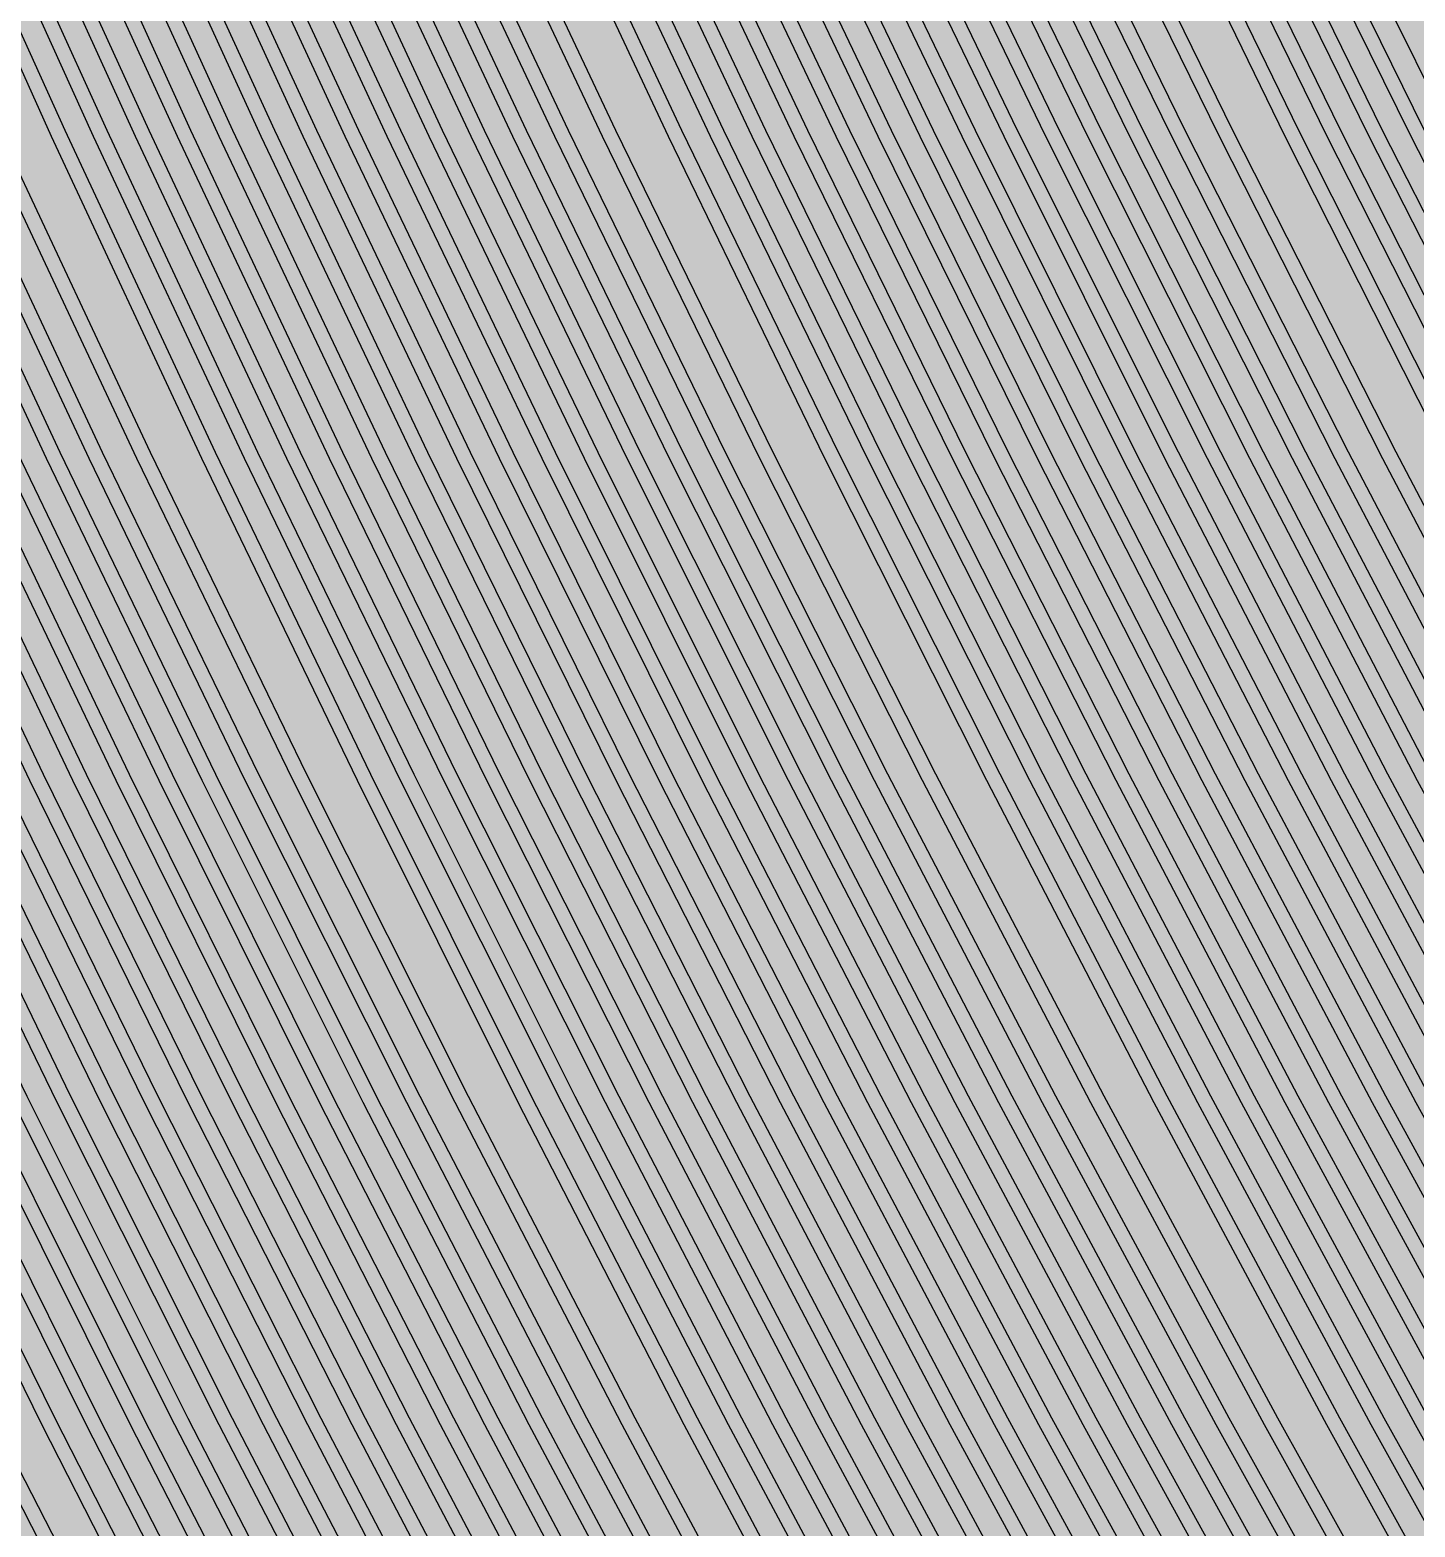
# Model space of a CAD drawing. Header units: metres. Extents: x -7231 to 10969, y -37556 to 1873.
# Drawn here: x 3728.6 to 3917.9, y -1606.2 to -1401.5 of the extents above; entities that cross this region are included whole.
import ezdxf

# ---------------------------------------------------------------- set-up
doc = ezdxf.new("R2010")
doc.units = ezdxf.units.M
doc.layers.add('Metal1', color=4, linetype='CONTINUOUS')
doc.layers.add('Polyimide', color=7, linetype='CONTINUOUS')

msp = doc.modelspace()

# ---------------------------------------------------------------- hatches: boundary and pattern name
at = {"layer": 'Polyimide'}
msp.add_hatch(color=7, dxfattribs=at).paths.add_polyline_path([(4065.69, -468), (4066.67, -501.99), (4068.51, -535.99), (4071.41, -569.99), (4075.54, -603.99), (4081.04, -637.99), (4088.01, -671.99), (4096.52, -705.98), (4106.62, -739.98), (4118.33, -773.98), (4131.63, -807.98), (4146.49, -841.98), (4162.87, -875.98), (4180.68, -909.97), (4199.83, -943.97), (4220.22, -977.97), (4241.73, -1011.97), (4264.21, -1045.97), (4287.52, -1079.96), (4311.51, -1113.96), (4336.01, -1147.96), (4360.86, -1181.96), (4385.88, -1215.96), (4410.89, -1249.96), (4435.74, -1283.95), (4460.24, -1317.95), (4484.23, -1351.95), (4507.54, -1385.95), (4530.02, -1419.95), (4551.53, -1453.94), (4571.92, -1487.94), (4591.07, -1521.94), (4608.88, -1555.94), (4625.26, -1589.94), (4640.12, -1623.94), (4653.42, -1657.93), (4665.13, -1691.93), (4675.23, -1725.93), (4683.74, -1759.93), (4690.71, -1793.93), (4696.21, -1827.93), (4700.34, -1861.92), (4703.24, -1895.92), (4705.08, -1929.92), (4706.06, -1963.92), (4706.44, -1997.92), (4706.5, -2031.91), (4706.5, -4793.02), (4709.95, -4838.39), (4720.22, -4882.71), (4737.08, -4924.98), (4760.13, -4964.2), (4788.85, -4999.49), (4822.58, -5030.03), (4860.53, -5055.12), (4901.85, -5074.18), (4901.85, -5074.18), (4970.68, -5105.23), (5034.7, -5145.26), (5092.76, -5193.54), (5143.8, -5249.19), (5186.89, -5311.2), (5221.24, -5378.44), (5246.23, -5449.69), (5261.41, -5523.66), (5266.5, -5599), (5261.41, -5674.34), (5246.23, -5748.31), (5221.24, -5819.56), (5186.89, -5886.8), (5143.8, -5948.81), (5092.76, -6004.46), (5034.7, -6052.74), (4970.68, -6092.77), (4901.85, -6123.82), (4860.53, -6142.88), (4822.58, -6167.97), (4788.85, -6198.51), (4760.13, -6233.8), (4737.08, -6273.02), (4720.22, -6315.29), (4709.95, -6359.61), (4706.5, -6404.98), (4706.5, -9221.52), (4709.95, -9266.88), (4720.22, -9311.21), (4737.08, -9353.47), (4760.13, -9392.7), (4788.85, -9427.98), (4822.58, -9458.52), (4860.53, -9483.61), (4901.85, -9502.67), (4970.68, -9533.72), (5034.7, -9573.75), (5092.76, -9622.03), (5143.8, -9677.68), (5186.89, -9739.69), (5221.24, -9806.94), (5246.23, -9878.19), (5261.41, -9952.16), (5266.5, -10027.49), (5261.41, -10102.83), (5246.23, -10176.8), (5221.24, -10248.05), (5186.89, -10315.3), (5143.8, -10377.31), (5092.76, -10432.96), (5034.7, -10481.24), (4970.68, -10521.27), (4901.85, -10552.32), (4860.53, -10571.38), (4822.58, -10596.46), (4788.85, -10627), (4760.13, -10662.29), (4737.08, -10701.52), (4720.22, -10743.78), (4709.95, -10788.1), (4706.5, -10833.47), (4706.5, -13650.01), (4709.95, -13695.38), (4720.22, -13739.7), (4737.08, -13781.96), (4760.13, -13821.19), (4788.85, -13856.48), (4822.58, -13887.02), (4860.53, -13912.11), (4901.85, -13931.17), (4970.68, -13962.22), (5034.7, -14002.25), (5092.76, -14050.53), (5143.8, -14106.18), (5186.89, -14168.19), (5221.24, -14235.43), (5246.23, -14306.68), (5261.41, -14380.65), (5266.5, -14455.99), (5261.41, -14531.33), (5246.23, -14605.29), (5221.24, -14676.55), (5186.89, -14743.79), (5143.8, -14805.8), (5092.76, -14861.45), (5034.7, -14909.73), (4970.68, -14949.76), (4901.85, -14980.81), (4860.53, -14999.87), (4822.58, -15024.96), (4788.85, -15055.5), (4760.13, -15090.79), (4737.08, -15130.01), (4720.22, -15172.27), (4709.95, -15216.6), (4706.5, -15261.97), (4706.5, -15455.99), (4720.95, -15750.04), (4764.14, -16041.26), (4835.68, -16326.84), (4934.86, -16604.04), (5060.74, -16870.18), (5212.09, -17122.7), (5387.47, -17359.17), (5585.18, -17577.31), (5803.32, -17775.02), (6039.79, -17950.4), (6292.31, -18101.75), (6558.45, -18227.63), (6835.65, -18326.81), (7121.23, -18398.34), (7412.45, -18441.54), (7706.5, -18455.99), (9969.01, -18455.99), (10047.42, -18459.84), (10125.08, -18471.36), (10201.23, -18490.44), (10275.15, -18516.89), (10346.12, -18550.45), (10413.46, -18590.81), (10476.52, -18637.58), (10534.69, -18690.3), (10587.41, -18748.47), (10634.18, -18811.53), (10674.54, -18878.87), (10708.11, -18949.84), (10734.56, -19023.76), (10753.63, -19099.92), (10765.15, -19177.58), (10769.01, -19255.99), (10769.01, -20895.8), (10730.24, -20951.41), (10694.6, -21009.08), (10662.21, -21068.63), (10633.17, -21129.89), (10607.55, -21192.66), (10585.45, -21256.74), (10566.93, -21321.96), (10552.05, -21388.09), (10540.84, -21454.95), (10533.35, -21522.33), (10529.6, -21590.02), (10529.6, -21657.81), (10533.35, -21725.5), (10540.84, -21792.87), (10552.05, -21859.73), (10566.93, -21925.87), (10585.45, -21991.08), (10607.55, -22055.17), (10633.17, -22117.94), (10662.21, -22179.19), (10694.6, -22238.74), (10730.24, -22296.41), (10769.01, -22352.03), (10769.01, -32454.24), (10728.74, -32510.49), (10691.72, -32568.92), (10658.05, -32629.35), (10627.85, -32691.58), (10601.2, -32755.42), (10578.21, -32820.67), (10558.93, -32887.1), (10543.44, -32954.52), (10531.77, -33022.71), (10523.97, -33091.44), (10520.07, -33160.51), (10520.07, -33229.69), (10523.97, -33298.75), (10531.77, -33367.49), (10543.44, -33435.67), (10558.93, -33503.09), (10578.21, -33569.53), (10601.2, -33634.77), (10627.85, -33698.61), (10658.05, -33760.85), (10691.72, -33821.28), (10728.74, -33879.71), (10769.01, -33935.96), (10769.01, -36556), (10765.15, -36634.41), (10753.63, -36712.07), (10734.56, -36788.23), (10708.11, -36862.15), (10674.54, -36933.12), (10634.18, -37000.46), (10587.41, -37063.51), (10534.69, -37121.69), (10476.52, -37174.41), (10413.46, -37221.18), (10346.12, -37261.54), (10275.15, -37295.1), (10201.23, -37321.55), (10125.08, -37340.63), (10047.42, -37352.15), (9969.01, -37356), (-6231.01, -37356), (-6309.42, -37352.15), (-6387.08, -37340.63), (-6463.23, -37321.55), (-6537.15, -37295.1), (-6608.12, -37261.54), (-6675.46, -37221.18), (-6738.52, -37174.41), (-6796.69, -37121.69), (-6849.41, -37063.51), (-6896.18, -37000.46), (-6936.54, -36933.12), (-6970.11, -36862.15), (-6996.56, -36788.23), (-7015.63, -36712.07), (-7027.15, -36634.41), (-7031.01, -36556), (-7031.01, -33936), (-6990.74, -33879.75), (-6953.7, -33821.31), (-6920.03, -33760.88), (-6889.82, -33698.64), (-6863.18, -33634.8), (-6840.18, -33569.55), (-6820.9, -33503.11), (-6805.4, -33435.69), (-6793.74, -33367.49), (-6785.94, -33298.75), (-6782.03, -33229.68), (-6782.03, -33160.5), (-6785.94, -33091.43), (-6793.74, -33022.69), (-6805.4, -32954.5), (-6820.9, -32887.07), (-6840.18, -32820.63), (-6863.18, -32755.39), (-6889.82, -32691.54), (-6920.03, -32629.3), (-6953.7, -32568.87), (-6990.74, -32510.43), (-7031.01, -32454.18), (-7031.01, -22364.83), (-6990.74, -22308.58), (-6953.7, -22250.14), (-6920.03, -22189.71), (-6889.82, -22127.47), (-6863.18, -22063.62), (-6840.18, -21998.38), (-6820.9, -21931.94), (-6805.4, -21864.51), (-6793.74, -21796.32), (-6785.94, -21727.58), (-6782.03, -21658.51), (-6782.03, -21589.33), (-6785.94, -21520.26), (-6793.74, -21451.52), (-6805.4, -21383.32), (-6820.9, -21315.9), (-6840.18, -21249.46), (-6863.18, -21184.21), (-6889.82, -21120.37), (-6920.03, -21058.13), (-6953.7, -20997.7), (-6990.74, -20939.26), (-7031.01, -20883.01), (-7031.01, -19255.99), (-7027.15, -19177.58), (-7015.63, -19099.92), (-6996.56, -19023.76), (-6970.11, -18949.84), (-6936.54, -18878.87), (-6896.18, -18811.53), (-6849.41, -18748.47), (-6796.69, -18690.3), (-6738.52, -18637.58), (-6675.46, -18590.81), (-6608.12, -18550.45), (-6537.15, -18516.89), (-6463.23, -18490.44), (-6387.08, -18471.36), (-6309.42, -18459.84), (-6231.01, -18455.99), (-3968.5, -18455.99), (-3674.45, -18441.54), (-3383.23, -18398.34), (-3097.65, -18326.81), (-2820.45, -18227.63), (-2554.31, -18101.75), (-2301.79, -17950.4), (-2065.32, -17775.02), (-1847.18, -17577.31), (-1649.47, -17359.17), (-1474.09, -17122.7), (-1322.74, -16870.18), (-1196.86, -16604.04), (-1097.68, -16326.84), (-1026.14, -16041.26), (-982.95, -15750.04), (-968.5, -15455.99), (-968.5, -15261.97), (-971.95, -15216.6), (-982.22, -15172.27), (-999.08, -15130.01), (-1022.13, -15090.79), (-1050.85, -15055.5), (-1084.58, -15024.96), (-1122.53, -14999.87), (-1163.85, -14980.81), (-1232.68, -14949.76), (-1296.7, -14909.73), (-1354.76, -14861.45), (-1405.8, -14805.8), (-1448.89, -14743.79), (-1483.24, -14676.55), (-1508.23, -14605.29), (-1523.41, -14531.33), (-1528.5, -14455.99), (-1523.41, -14380.65), (-1508.23, -14306.68), (-1483.24, -14235.43), (-1448.89, -14168.19), (-1405.8, -14106.18), (-1354.76, -14050.53), (-1296.7, -14002.25), (-1232.68, -13962.22), (-1163.85, -13931.17), (-1122.53, -13912.11), (-1084.58, -13887.02), (-1050.85, -13856.48), (-1022.13, -13821.19), (-999.08, -13781.96), (-982.22, -13739.7), (-971.95, -13695.38), (-968.5, -13650.01), (-968.5, -12309.64), (-971.95, -12264.27), (-982.22, -12219.94), (-999.08, -12177.68), (-1022.13, -12138.46), (-1050.85, -12103.17), (-1084.58, -12072.63), (-1122.53, -12047.54), (-1163.85, -12028.48), (-1232.68, -11997.43), (-1296.7, -11957.4), (-1354.76, -11909.12), (-1405.8, -11853.47), (-1448.89, -11791.46), (-1483.24, -11724.22), (-1508.23, -11652.96), (-1523.41, -11579), (-1528.5, -11503.66), (-1523.41, -11428.32), (-1508.23, -11354.35), (-1483.24, -11283.1), (-1448.89, -11215.86), (-1405.8, -11153.85), (-1354.76, -11098.2), (-1296.7, -11049.92), (-1232.68, -11009.89), (-1163.85, -10978.84), (-1122.53, -10959.78), (-1084.58, -10934.69), (-1050.85, -10904.15), (-1022.13, -10868.86), (-999.08, -10829.63), (-982.22, -10787.37), (-971.95, -10743.05), (-968.5, -10697.68), (-968.5, -9357.31), (-971.95, -9311.94), (-982.22, -9267.62), (-999.08, -9225.35), (-1022.13, -9186.13), (-1050.85, -9150.84), (-1084.58, -9120.3), (-1122.53, -9095.21), (-1163.85, -9076.15), (-1163.85, -9076.15), (-1232.68, -9045.1), (-1296.7, -9005.07), (-1354.76, -8956.79), (-1405.8, -8901.14), (-1448.89, -8839.13), (-1483.24, -8771.89), (-1508.23, -8700.64), (-1523.41, -8626.67), (-1528.5, -8551.33), (-1523.41, -8475.99), (-1508.23, -8402.02), (-1483.24, -8330.77), (-1448.89, -8263.53), (-1405.8, -8201.52), (-1354.76, -8145.87), (-1296.7, -8097.59), (-1232.68, -8057.56), (-1163.85, -8026.51), (-1163.85, -8026.51), (-1122.53, -8007.45), (-1084.58, -7982.36), (-1050.85, -7951.82), (-1022.13, -7916.53), (-999.08, -7877.31), (-982.22, -7835.04), (-971.95, -7790.72), (-968.5, -7745.35), (-968.5, -6404.98), (-971.95, -6359.61), (-982.22, -6315.29), (-999.08, -6273.02), (-1022.13, -6233.8), (-1050.85, -6198.51), (-1084.58, -6167.97), (-1122.53, -6142.88), (-1163.85, -6123.82), (-1163.85, -6123.82), (-1232.68, -6092.77), (-1296.7, -6052.74), (-1354.76, -6004.46), (-1405.8, -5948.81), (-1448.89, -5886.8), (-1483.24, -5819.56), (-1508.23, -5748.31), (-1523.41, -5674.34), (-1528.5, -5599), (-1523.41, -5523.66), (-1508.23, -5449.69), (-1483.24, -5378.44), (-1448.89, -5311.2), (-1405.8, -5249.19), (-1354.76, -5193.54), (-1296.7, -5145.26), (-1232.68, -5105.23), (-1163.85, -5074.18), (-1163.85, -5074.18), (-1122.53, -5055.12), (-1084.58, -5030.03), (-1050.85, -4999.49), (-1022.13, -4964.2), (-999.08, -4924.98), (-982.22, -4882.71), (-971.95, -4838.39), (-968.5, -4793.02), (-968.5, -2031.91), (-968.44, -1997.92), (-968.06, -1963.92), (-967.05, -1929.92), (-965.18, -1895.92), (-962.22, -1861.92), (-958.01, -1827.93), (-952.41, -1793.93), (-945.31, -1759.93), (-936.64, -1725.93), (-926.35, -1691.93), (-914.43, -1657.93), (-900.88, -1623.94), (-885.74, -1589.94), (-869.05, -1555.94), (-850.91, -1521.94), (-831.4, -1487.94), (-810.63, -1453.94), (-788.72, -1419.95), (-765.82, -1385.95), (-742.07, -1351.95), (-717.63, -1317.95), (-692.67, -1283.95), (-667.36, -1249.96), (-641.88, -1215.96), (-616.39, -1181.96), (-591.08, -1147.96), (-566.12, -1113.96), (-541.68, -1079.96), (-517.93, -1045.97), (-495.03, -1011.97), (-473.12, -977.97), (-452.35, -943.97), (-432.84, -909.97), (-414.7, -875.98), (-398.01, -841.98), (-382.87, -807.98), (-369.32, -773.98), (-357.4, -739.98), (-347.11, -705.98), (-338.44, -671.99), (-331.34, -637.99), (-325.74, -603.99), (-321.53, -569.99), (-318.57, -535.99), (-316.7, -501.99), (-315.69, -468), (-315.31, -434), (-315.25, -400), (-315.25, 401), (-315.25, 451), (-315.25, 1644), (-270.25, 1644), (-270.03, 1637.13), (-269.35, 1630.29), (-268.23, 1623.52), (-266.67, 1616.82), (-264.68, 1610.25), (-262.26, 1603.82), (-259.42, 1597.56), (-256.18, 1591.5), (-252.55, 1585.67), (-248.55, 1580.08), (-244.19, 1574.77), (-239.5, 1569.75), (-234.48, 1565.06), (-229.17, 1560.7), (-223.58, 1556.7), (-217.75, 1553.07), (-211.69, 1549.83), (-205.43, 1546.99), (-199, 1544.57), (-192.43, 1542.58), (-185.73, 1541.02), (-178.96, 1539.9), (-172.12, 1539.22), (-165.25, 1539), (-158.38, 1539.22), (-151.54, 1539.9), (-144.77, 1541.02), (-138.07, 1542.58), (-131.5, 1544.57), (-125.07, 1546.99), (-118.81, 1549.83), (-112.75, 1553.07), (-106.92, 1556.7), (-101.33, 1560.7), (-96.02, 1565.06), (-91, 1569.75), (-86.31, 1574.77), (-81.95, 1580.08), (-77.95, 1585.67), (-74.32, 1591.5), (-71.08, 1597.56), (-68.24, 1603.82), (-65.82, 1610.25), (-63.83, 1616.82), (-62.27, 1623.52), (-61.15, 1630.29), (-60.47, 1637.13), (-60.25, 1644), (1853, 1644), (1853, 1573), (3815.25, 1573), (3815.46, 1579.54), (3816.11, 1586.05), (3817.17, 1592.51), (3818.66, 1598.88), (3820.56, 1605.14), (3822.86, 1611.27), (3825.56, 1617.23), (3828.65, 1623), (3832.1, 1628.56), (3835.91, 1633.88), (3840.07, 1638.93), (3844.54, 1643.71), (3849.32, 1648.18), (3854.37, 1652.34), (3859.69, 1656.15), (3865.25, 1659.6), (3871.02, 1662.69), (3876.98, 1665.39), (3883.11, 1667.69), (3889.37, 1669.59), (3895.74, 1671.08), (3902.2, 1672.14), (3908.71, 1672.79), (3915.25, 1673), (3921.79, 1672.79), (3928.3, 1672.14), (3934.76, 1671.08), (3941.13, 1669.59), (3947.39, 1667.69), (3953.52, 1665.39), (3959.48, 1662.69), (3965.25, 1659.6), (3970.81, 1656.15), (3976.13, 1652.34), (3981.18, 1648.18), (3985.96, 1643.71), (3990.43, 1638.93), (3994.59, 1633.88), (3998.4, 1628.56), (4001.85, 1623), (4004.94, 1617.23), (4007.64, 1611.27), (4009.94, 1605.14), (4011.84, 1598.88), (4013.33, 1592.51), (4014.39, 1586.05), (4015.04, 1579.54), (4015.25, 1573), (4065.25, 1573), (4065.25, 451), (4065.25, 401), (4065.25, -400), (4065.31, -434), (4065.69, -468)])

# ---------------------------------------------------------------- linework, layer by layer
at = {"layer": 'Metal1'}
for points in [[(3620.84, -1371.24), (3640, -1415.24), (3659.84, -1459.25), (3680.36, -1503.26), (3701.56, -1547.27), (3723.47, -1591.27), (3746.08, -1635.28), (3769.41, -1679.29), (3793.48, -1723.3), (3818.13, -1767.31), (3842.84, -1811.33), (3867.54, -1855.35), (3892.25, -1899.37), (3916.96, -1943.39), (3941.66, -1987.41), (3966.5, -2031.65), (3966.5, -16631.91)], [(3629.98, -1371.24), (3649.03, -1415.24), (3668.75, -1459.25), (3689.14, -1503.26), (3710.21, -1547.27), (3731.98, -1591.28), (3754.45, -1635.28), (3777.64, -1679.29), (3801.55, -1723.3), (3826.05, -1767.31), (3850.6, -1811.33), (3875.16, -1855.35), (3899.71, -1899.37), (3924.27, -1943.39), (3948.82, -1987.41), (3973.5, -2031.65), (3973.5, -16631.91)], [(3635.64, -1371.24), (3654.76, -1415.24), (3674.56, -1459.25), (3695.03, -1503.26), (3716.18, -1547.27), (3738.04, -1591.27), (3760.6, -1635.28), (3783.87, -1679.29), (3807.88, -1723.3), (3832.48, -1767.31), (3857.12, -1811.33), (3881.77, -1855.35), (3906.42, -1899.37), (3931.07, -1943.39), (3955.72, -1987.41), (3980.5, -2031.65), (3980.5, -16631.91)], [(3641.3, -1371.23), (3660.5, -1415.24), (3680.37, -1459.25), (3700.91, -1503.26), (3722.15, -1547.26), (3744.09, -1591.27), (3766.74, -1635.28), (3790.11, -1679.29), (3814.21, -1723.3), (3838.9, -1767.31), (3863.64, -1811.33), (3888.39, -1855.35), (3913.14, -1899.37), (3937.88, -1943.39), (3962.63, -1987.41), (3987.5, -2031.65), (3987.5, -16631.91)], [(3646.96, -1371.23), (3666.23, -1415.24), (3686.18, -1459.25), (3706.8, -1503.26), (3728.13, -1547.26), (3750.15, -1591.27), (3772.88, -1635.28), (3796.34, -1679.29), (3820.53, -1723.3), (3845.32, -1767.31), (3870.16, -1811.33), (3895.01, -1855.35), (3919.85, -1899.37), (3944.69, -1943.39), (3969.53, -1987.4), (3994.5, -2031.65), (3994.5, -16631.91)], [(3652.62, -1371.23), (3671.96, -1415.24), (3691.99, -1459.25), (3712.69, -1503.25), (3734.1, -1547.26), (3756.21, -1591.27), (3779.03, -1635.28), (3802.58, -1679.28), (3826.86, -1723.29), (3851.75, -1767.31), (3876.68, -1811.33), (3901.62, -1855.35), (3926.56, -1899.36), (3951.5, -1943.38), (3976.43, -1987.4), (4001.5, -2031.65), (4001.5, -16631.91)], [(3658.28, -1371.23), (3677.7, -1415.24), (3697.8, -1459.25), (3718.58, -1503.25), (3740.07, -1547.26), (3762.26, -1591.27), (3785.17, -1635.28), (3808.81, -1679.28), (3833.19, -1723.29), (3858.17, -1767.31), (3883.2, -1811.33), (3908.24, -1855.34), (3933.27, -1899.36), (3958.3, -1943.38), (3983.34, -1987.4), (4008.5, -2031.65), (4008.5, -16631.91)], [(3663.93, -1371.23), (3683.43, -1415.24), (3703.6, -1459.24), (3724.47, -1503.25), (3746.04, -1547.26), (3768.32, -1591.27), (3791.32, -1635.27), (3815.05, -1679.28), (3839.52, -1723.29), (3864.6, -1767.3), (3889.72, -1811.32), (3914.85, -1855.34), (3939.98, -1899.36), (3965.11, -1943.38), (3990.24, -1987.4), (4015.5, -2031.65), (4015.5, -16631.91)], [(3669.59, -1371.23), (3689.16, -1415.24), (3709.41, -1459.24), (3730.36, -1503.25), (3752.01, -1547.26), (3774.38, -1591.27), (3797.46, -1635.27), (3821.28, -1679.28), (3845.85, -1723.29), (3871.02, -1767.3), (3896.24, -1811.32), (3921.47, -1855.34), (3946.69, -1899.36), (3971.92, -1943.38), (3997.14, -1987.4), (4022.5, -2031.65), (4022.5, -16631.91)], [(3675.25, -1371.23), (3694.89, -1415.23), (3715.22, -1459.24), (3736.25, -1503.25), (3757.98, -1547.26), (3780.43, -1591.26), (3803.61, -1635.27), (3827.52, -1679.28), (3852.18, -1723.29), (3877.44, -1767.3), (3902.76, -1811.32), (3928.08, -1855.34), (3953.4, -1899.36), (3978.73, -1943.38), (4004.05, -1987.4), (4029.5, -2031.65), (4029.5, -16631.91)], [(3680.91, -1371.23), (3700.63, -1415.23), (3721.03, -1459.24), (3742.14, -1503.25), (3763.95, -1547.26), (3786.49, -1591.26), (3809.75, -1635.27), (3833.75, -1679.28), (3858.5, -1723.29), (3883.87, -1767.3), (3909.28, -1811.32), (3934.7, -1855.34), (3960.12, -1899.36), (3985.53, -1943.38), (4010.95, -1987.4), (4036.5, -2031.65), (4036.5, -16631.91)], [(3686.57, -1371.22), (3706.36, -1415.23), (3726.84, -1459.24), (3748.03, -1503.25), (3769.93, -1547.25), (3792.54, -1591.26), (3815.89, -1635.27), (3839.99, -1679.28), (3864.83, -1723.29), (3890.29, -1767.3), (3915.8, -1811.32), (3941.32, -1855.34), (3966.83, -1899.36), (3992.34, -1943.38), (4017.85, -1987.39), (4043.5, -2031.65), (4043.5, -16631.91)], [(3692.23, -1371.22), (3712.09, -1415.23), (3732.65, -1459.24), (3753.92, -1503.25), (3775.9, -1547.25), (3798.6, -1591.26), (3822.04, -1635.27), (3846.22, -1679.27), (3871.16, -1723.28), (3896.71, -1767.3), (3922.32, -1811.32), (3947.93, -1855.34), (3973.54, -1899.35), (3999.15, -1943.37), (4024.76, -1987.39), (4050.5, -2031.64), (4050.5, -16631.91)], [(3697.89, -1371.22), (3717.83, -1415.23), (3738.46, -1459.24), (3759.81, -1503.24), (3781.87, -1547.25), (3804.66, -1591.26), (3828.18, -1635.27), (3852.46, -1679.27), (3877.49, -1723.28), (3903.14, -1767.3), (3928.84, -1811.32), (3954.55, -1855.33), (3980.25, -1899.35), (4005.96, -1943.37), (4031.66, -1987.39), (4057.5, -2031.64), (4057.5, -16631.91)], [(3704.35, -1371.22), (3724.32, -1415.23), (3744.99, -1459.24), (3766.36, -1503.24), (3788.46, -1547.25), (3811.28, -1591.26), (3834.84, -1635.27), (3859.15, -1679.27), (3884.22, -1723.28), (3909.91, -1767.3), (3935.65, -1811.31), (3961.39, -1855.33), (3987.14, -1899.35), (4012.88, -1943.37), (4038.62, -1987.39), (4064.5, -2031.64), (4064.5, -16631.91)], [(3713.49, -1371.22), (3733.35, -1415.23), (3753.89, -1459.24), (3775.14, -1503.25), (3797.1, -1547.25), (3819.79, -1591.26), (3843.21, -1635.27), (3867.37, -1679.28), (3892.3, -1723.28), (3917.83, -1767.3), (3943.42, -1811.32), (3969.01, -1855.34), (3994.6, -1899.35), (4020.19, -1943.37), (4045.78, -1987.39), (4071.5, -2031.65), (4071.5, -16631.91)], [(3719.15, -1371.22), (3739.08, -1415.23), (3759.7, -1459.24), (3781.03, -1503.24), (3803.08, -1547.25), (3825.85, -1591.26), (3849.35, -1635.27), (3873.61, -1679.27), (3898.62, -1723.28), (3924.25, -1767.3), (3949.94, -1811.32), (3975.62, -1855.33), (4001.31, -1899.35), (4026.99, -1943.37), (4052.68, -1987.39), (4078.5, -2031.64), (4078.5, -16631.91)], [(3724.81, -1371.22), (3744.81, -1415.23), (3765.51, -1459.24), (3786.92, -1503.24), (3809.05, -1547.25), (3831.9, -1591.26), (3855.5, -1635.26), (3879.84, -1679.27), (3904.95, -1723.28), (3930.68, -1767.3), (3956.46, -1811.31), (3982.24, -1855.33), (4008.02, -1899.35), (4033.8, -1943.37), (4059.58, -1987.39), (4085.5, -2031.64), (4085.5, -16631.91)], [(3730.47, -1371.22), (3750.54, -1415.23), (3771.32, -1459.23), (3792.81, -1503.24), (3815.02, -1547.25), (3837.96, -1591.26), (3861.64, -1635.26), (3886.08, -1679.27), (3911.28, -1723.28), (3937.1, -1767.29), (3962.98, -1811.31), (3988.86, -1855.33), (4014.73, -1899.35), (4040.61, -1943.37), (4066.49, -1987.39), (4092.5, -2031.64), (4092.5, -16631.91)], [(3736.13, -1371.22), (3756.28, -1415.23), (3777.13, -1459.23), (3798.7, -1503.24), (3820.99, -1547.25), (3844.02, -1591.25), (3867.79, -1635.26), (3892.31, -1679.27), (3917.61, -1723.28), (3943.53, -1767.29), (3969.5, -1811.31), (3995.47, -1855.33), (4021.44, -1899.35), (4047.42, -1943.37), (4073.39, -1987.39), (4099.5, -2031.64), (4099.5, -16631.91)], [(3741.79, -1371.22), (3762.01, -1415.22), (3782.94, -1459.23), (3804.59, -1503.24), (3826.96, -1547.25), (3850.07, -1591.25), (3873.93, -1635.26), (3898.55, -1679.27), (3923.94, -1723.28), (3949.95, -1767.29), (3976.02, -1811.31), (4002.09, -1855.33), (4028.15, -1899.35), (4054.22, -1943.37), (4080.29, -1987.39), (4106.5, -2031.64), (4106.5, -16631.91)], [(3747.45, -1371.22), (3767.74, -1415.22), (3788.75, -1459.23), (3810.48, -1503.24), (3832.93, -1547.24), (3856.13, -1591.25), (3880.08, -1635.26), (3904.78, -1679.27), (3930.26, -1723.28), (3956.37, -1767.29), (3982.54, -1811.31), (4008.7, -1855.33), (4034.87, -1899.35), (4061.03, -1943.37), (4087.2, -1987.38), (4113.5, -2031.64), (4113.5, -16631.91)], [(3753.1, -1371.21), (3773.48, -1415.22), (3794.56, -1459.23), (3816.37, -1503.24), (3838.91, -1547.24), (3862.19, -1591.25), (3886.22, -1635.26), (3911.02, -1679.27), (3936.59, -1723.27), (3962.8, -1767.29), (3989.06, -1811.31), (4015.32, -1855.33), (4041.58, -1899.35), (4067.84, -1943.36), (4094.1, -1987.38), (4120.5, -2031.64), (4120.5, -16631.91)], [(3758.76, -1371.21), (3779.21, -1415.22), (3800.37, -1459.23), (3822.26, -1503.23), (3844.88, -1547.24), (3868.24, -1591.25), (3892.37, -1635.26), (3917.25, -1679.26), (3942.92, -1723.27), (3969.22, -1767.29), (3995.58, -1811.31), (4021.93, -1855.32), (4048.29, -1899.34), (4074.65, -1943.36), (4101, -1987.38), (4127.5, -2031.64), (4127.5, -16631.91)], [(3764.42, -1371.21), (3784.94, -1415.22), (3806.18, -1459.23), (3828.15, -1503.23), (3850.85, -1547.24), (3874.3, -1591.25), (3898.51, -1635.26), (3923.49, -1679.26), (3949.25, -1723.27), (3975.65, -1767.29), (4002.1, -1811.3), (4028.55, -1855.32), (4055, -1899.34), (4081.45, -1943.36), (4107.91, -1987.38), (4134.5, -2031.64), (4134.5, -16631.91)], [(3770.08, -1371.21), (3790.67, -1415.22), (3811.99, -1459.23), (3834.03, -1503.23), (3856.82, -1547.24), (3880.36, -1591.25), (3904.65, -1635.25), (3929.72, -1679.26), (3955.58, -1723.27), (3982.07, -1767.28), (4008.62, -1811.3), (4035.16, -1855.32), (4061.71, -1899.34), (4088.26, -1943.36), (4114.81, -1987.38), (4141.5, -2031.64), (4141.5, -16631.91)], [(3775.74, -1371.21), (3796.41, -1415.22), (3817.8, -1459.22), (3839.92, -1503.23), (3862.79, -1547.24), (3886.41, -1591.25), (3910.8, -1635.25), (3935.96, -1679.26), (3961.91, -1723.27), (3988.49, -1767.28), (4015.14, -1811.3), (4041.78, -1855.32), (4068.42, -1899.34), (4095.07, -1943.36), (4121.71, -1987.38), (4148.5, -2031.64), (4148.5, -16631.91)], [(3781.4, -1371.21), (3802.14, -1415.22), (3823.61, -1459.22), (3845.81, -1503.23), (3868.76, -1547.24), (3892.47, -1591.24), (3916.94, -1635.25), (3942.19, -1679.26), (3968.23, -1723.27), (3994.92, -1767.28), (4021.66, -1811.3), (4048.4, -1855.32), (4075.14, -1899.34), (4101.88, -1943.36), (4128.62, -1987.38), (4155.5, -2031.63), (4155.5, -16631.91)], [(3787.86, -1371.21), (3808.63, -1415.21), (3830.13, -1459.22), (3852.37, -1503.23), (3875.35, -1547.24), (3899.09, -1591.24), (3923.6, -1635.25), (3948.89, -1679.26), (3974.97, -1723.27), (4001.69, -1767.28), (4028.46, -1811.3), (4055.24, -1855.32), (4082.02, -1899.34), (4108.8, -1943.36), (4135.58, -1987.38), (4162.5, -2031.63), (4162.5, -16631.91)], [(3797.01, -1371.21), (3817.66, -1415.22), (3839.04, -1459.22), (3861.15, -1503.23), (3884, -1547.24), (3907.6, -1591.25), (3931.97, -1635.25), (3957.11, -1679.26), (3983.04, -1723.27), (4009.61, -1767.28), (4036.23, -1811.3), (4062.86, -1855.32), (4089.48, -1899.34), (4116.11, -1943.36), (4142.73, -1987.38), (4169.5, -2031.64), (4169.5, -16631.91)], [(3802.66, -1371.21), (3823.39, -1415.22), (3844.85, -1459.22), (3867.04, -1503.23), (3889.97, -1547.24), (3913.66, -1591.24), (3938.11, -1635.25), (3963.35, -1679.26), (3989.37, -1723.27), (4016.03, -1767.28), (4042.75, -1811.3), (4069.47, -1855.32), (4096.19, -1899.34), (4122.91, -1943.36), (4149.63, -1987.38), (4176.5, -2031.63), (4176.5, -16631.91)], [(3808.32, -1371.21), (3829.13, -1415.21), (3850.66, -1459.22), (3872.92, -1503.23), (3895.94, -1547.24), (3919.71, -1591.24), (3944.26, -1635.25), (3969.58, -1679.26), (3995.7, -1723.27), (4022.46, -1767.28), (4049.27, -1811.3), (4076.09, -1855.32), (4102.9, -1899.34), (4129.72, -1943.36), (4156.54, -1987.38), (4183.5, -2031.63), (4183.5, -16631.91)], [(3813.98, -1371.21), (3834.86, -1415.21), (3856.47, -1459.22), (3878.81, -1503.23), (3901.91, -1547.23), (3925.77, -1591.24), (3950.4, -1635.25), (3975.82, -1679.26), (4002.03, -1723.27), (4028.88, -1767.28), (4055.79, -1811.3), (4082.7, -1855.32), (4109.62, -1899.34), (4136.53, -1943.35), (4163.44, -1987.37), (4190.5, -2031.63), (4190.5, -16631.91)], [(3819.64, -1371.21), (3840.59, -1415.21), (3862.28, -1459.22), (3884.7, -1503.23), (3907.88, -1547.23), (3931.83, -1591.24), (3956.55, -1635.25), (3982.05, -1679.26), (4008.35, -1723.26), (4035.3, -1767.28), (4062.31, -1811.3), (4089.32, -1855.32), (4116.33, -1899.33), (4143.34, -1943.35), (4170.34, -1987.37), (4197.5, -2031.63), (4197.5, -16631.91)], [(3825.3, -1371.2), (3846.32, -1415.21), (3868.09, -1459.22), (3890.59, -1503.22), (3913.86, -1547.23), (3937.88, -1591.24), (3962.69, -1635.25), (3988.29, -1679.25), (4014.68, -1723.26), (4041.73, -1767.28), (4068.83, -1811.3), (4095.94, -1855.31), (4123.04, -1899.33), (4150.14, -1943.35), (4177.25, -1987.37), (4204.5, -2031.63), (4204.5, -16631.91)], [(3830.96, -1371.2), (3852.06, -1415.21), (3873.9, -1459.22), (3896.48, -1503.22), (3919.83, -1547.23), (3943.94, -1591.24), (3968.84, -1635.24), (3994.52, -1679.25), (4021.01, -1723.26), (4048.15, -1767.28), (4075.35, -1811.29), (4102.55, -1855.31), (4129.75, -1899.33), (4156.95, -1943.35), (4184.15, -1987.37), (4211.5, -2031.63), (4211.5, -16631.91)], [(3836.61, -1371.2), (3857.79, -1415.21), (3879.71, -1459.22), (3902.37, -1503.22), (3925.8, -1547.23), (3950, -1591.24), (3974.98, -1635.24), (4000.76, -1679.25), (4027.34, -1723.26), (4054.58, -1767.27), (4081.87, -1811.29), (4109.17, -1855.31), (4136.46, -1899.33), (4163.76, -1943.35), (4191.05, -1987.37), (4218.5, -2031.63), (4218.5, -16631.91)], [(3842.27, -1371.2), (3863.52, -1415.21), (3885.51, -1459.21), (3908.26, -1503.22), (3931.77, -1547.23), (3956.05, -1591.24), (3981.12, -1635.24), (4006.99, -1679.25), (4033.67, -1723.26), (4061, -1767.27), (4088.39, -1811.29), (4115.78, -1855.31), (4143.17, -1899.33), (4170.57, -1943.35), (4197.96, -1987.37), (4225.5, -2031.63), (4225.5, -16631.91)], [(3847.93, -1371.2), (3869.25, -1415.21), (3891.32, -1459.21), (3914.15, -1503.22), (3937.74, -1547.23), (3962.11, -1591.23), (3987.27, -1635.24), (4013.23, -1679.25), (4039.99, -1723.26), (4067.42, -1767.27), (4094.91, -1811.29), (4122.4, -1855.31), (4149.89, -1899.33), (4177.37, -1943.35), (4204.86, -1987.37), (4232.5, -2031.63), (4232.5, -16631.91)], [(3853.59, -1371.2), (3874.99, -1415.2), (3897.13, -1459.21), (3920.04, -1503.22), (3943.71, -1547.23), (3968.17, -1591.23), (3993.41, -1635.24), (4019.46, -1679.25), (4046.32, -1723.26), (4073.85, -1767.27), (4101.43, -1811.29), (4129.01, -1855.31), (4156.6, -1899.33), (4184.18, -1943.35), (4211.76, -1987.36), (4239.5, -2031.63), (4239.5, -16631.91)], [(3859.25, -1371.2), (3880.72, -1415.2), (3902.94, -1459.21), (3925.93, -1503.22), (3949.69, -1547.22), (3974.22, -1591.23), (3999.56, -1635.24), (4025.7, -1679.25), (4052.65, -1723.25), (4080.27, -1767.27), (4107.95, -1811.29), (4135.63, -1855.31), (4163.31, -1899.33), (4190.99, -1943.34), (4218.67, -1987.36), (4246.5, -2031.63), (4246.5, -16631.91)], [(3864.91, -1371.2), (3886.45, -1415.2), (3908.75, -1459.21), (3931.82, -1503.22), (3955.66, -1547.22), (3980.28, -1591.23), (4005.7, -1635.24), (4031.93, -1679.24), (4058.98, -1723.25), (4086.7, -1767.27), (4114.47, -1811.29), (4142.25, -1855.3), (4170.02, -1899.32), (4197.8, -1943.34), (4225.57, -1987.36), (4253.5, -2031.63), (4253.5, -16631.91)], [(3871.37, -1371.19), (3892.95, -1415.2), (3915.28, -1459.21), (3938.37, -1503.22), (3962.25, -1547.22), (3986.9, -1591.23), (4012.36, -1635.24), (4038.62, -1679.24), (4065.71, -1723.25), (4093.46, -1767.27), (4121.28, -1811.29), (4149.09, -1855.3), (4176.91, -1899.32), (4204.72, -1943.34), (4232.53, -1987.36), (4260.5, -2031.63), (4260.5, -16631.91)], [(3880.52, -1371.2), (3901.97, -1415.2), (3924.18, -1459.21), (3947.15, -1503.22), (3970.89, -1547.22), (3995.41, -1591.23), (4020.73, -1635.24), (4046.85, -1679.25), (4073.79, -1723.25), (4101.39, -1767.27), (4129.05, -1811.29), (4156.71, -1855.31), (4184.37, -1899.33), (4212.03, -1943.34), (4239.69, -1987.36), (4267.5, -2031.63), (4267.5, -16631.91)], [(3886.17, -1371.2), (3907.71, -1415.2), (3929.99, -1459.21), (3953.04, -1503.22), (3976.86, -1547.22), (4001.47, -1591.23), (4026.87, -1635.24), (4053.08, -1679.24), (4080.11, -1723.25), (4107.81, -1767.27), (4135.57, -1811.29), (4163.32, -1855.31), (4191.08, -1899.32), (4218.83, -1943.34), (4246.59, -1987.36), (4274.5, -2031.63), (4274.5, -16631.91)], [(3891.83, -1371.19), (3913.44, -1415.2), (3935.8, -1459.21), (3958.93, -1503.21), (3982.83, -1547.22), (4007.53, -1591.23), (4033.02, -1635.24), (4059.32, -1679.24), (4086.44, -1723.25), (4114.23, -1767.27), (4142.09, -1811.28), (4169.94, -1855.3), (4197.79, -1899.32), (4225.64, -1943.34), (4253.49, -1987.36), (4281.5, -2031.62), (4281.5, -16631.91)], [(3897.49, -1371.19), (3919.17, -1415.2), (3941.61, -1459.21), (3964.82, -1503.21), (3988.81, -1547.22), (4013.58, -1591.23), (4039.16, -1635.23), (4065.55, -1679.24), (4092.77, -1723.25), (4120.66, -1767.26), (4148.61, -1811.28), (4176.55, -1855.3), (4204.5, -1899.32), (4232.45, -1943.34), (4260.4, -1987.36), (4288.5, -2031.62), (4288.5, -16631.91)], [(3964.5, -16631.91), (3964.5, -2032.18), (3939.92, -1988.39), (3915.21, -1944.37), (3890.51, -1900.35), (3865.8, -1856.33), (3841.09, -1812.31), (3816.39, -1768.29), (3791.73, -1724.27), (3767.65, -1680.24), (3744.31, -1636.21), (3721.68, -1592.18), (3699.77, -1548.14), (3678.55, -1504.11), (3658.02, -1460.08), (3638.18, -1416.05), (3619, -1372.02)], [(3971.5, -16631.91), (3971.5, -2032.17), (3947.07, -1988.38), (3922.52, -1944.36), (3897.97, -1900.34), (3873.41, -1856.33), (3848.86, -1812.31), (3824.3, -1768.29), (3799.8, -1724.26), (3775.87, -1680.23), (3752.68, -1636.2), (3730.19, -1592.17), (3708.41, -1548.14), (3687.33, -1504.11), (3666.93, -1460.08), (3647.2, -1416.05), (3628.14, -1372.02)], [(3978.5, -16631.91), (3978.5, -2032.18), (3953.98, -1988.38), (3929.33, -1944.37), (3904.68, -1900.35), (3880.03, -1856.33), (3855.38, -1812.31), (3830.73, -1768.29), (3806.13, -1724.26), (3782.11, -1680.24), (3758.82, -1636.21), (3736.25, -1592.17), (3714.38, -1548.14), (3693.22, -1504.11), (3672.74, -1460.08), (3652.94, -1416.05), (3633.8, -1372.02)], [(3985.5, -16631.91), (3985.5, -2032.18), (3960.88, -1988.39), (3936.14, -1944.37), (3911.39, -1900.35), (3886.65, -1856.33), (3861.9, -1812.31), (3837.16, -1768.29), (3812.46, -1724.27), (3788.35, -1680.24), (3764.97, -1636.21), (3742.31, -1592.18), (3720.36, -1548.15), (3699.11, -1504.11), (3678.55, -1460.08), (3658.67, -1416.05), (3639.46, -1372.02)], [(3992.5, -16631.91), (3992.5, -2032.18), (3967.79, -1988.39), (3942.95, -1944.37), (3918.11, -1900.35), (3893.26, -1856.33), (3868.42, -1812.31), (3843.58, -1768.29), (3818.79, -1724.27), (3794.58, -1680.24), (3771.11, -1636.21), (3748.37, -1592.18), (3726.33, -1548.15), (3705, -1504.12), (3684.36, -1460.09), (3664.4, -1416.05), (3645.12, -1372.02)], [(3999.5, -16631.91), (3999.5, -2032.18), (3974.69, -1988.39), (3949.76, -1944.37), (3924.82, -1900.35), (3899.88, -1856.33), (3874.94, -1812.31), (3850.01, -1768.29), (3825.12, -1724.27), (3800.82, -1680.24), (3777.26, -1636.21), (3754.42, -1592.18), (3732.3, -1548.15), (3710.89, -1504.12), (3690.17, -1460.09), (3670.14, -1416.06), (3650.78, -1372.03)], [(4006.5, -16631.91), (4006.5, -2032.18), (3981.6, -1988.39), (3956.56, -1944.37), (3931.53, -1900.35), (3906.5, -1856.33), (3881.47, -1812.31), (3856.43, -1768.29), (3831.45, -1724.27), (3807.06, -1680.24), (3783.4, -1636.21), (3760.48, -1592.18), (3738.28, -1548.15), (3716.78, -1504.12), (3695.98, -1460.09), (3675.87, -1416.06), (3656.44, -1372.03)], [(4013.5, -16631.91), (4013.5, -2032.18), (3988.5, -1988.39), (3963.37, -1944.37), (3938.24, -1900.35), (3913.12, -1856.33), (3887.99, -1812.32), (3862.86, -1768.3), (3837.78, -1724.27), (3813.29, -1680.24), (3789.55, -1636.21), (3766.54, -1592.18), (3744.25, -1548.15), (3722.67, -1504.12), (3701.79, -1460.09), (3681.61, -1416.06), (3662.1, -1372.03)], [(4020.5, -16631.91), (4020.5, -2032.18), (3995.41, -1988.39), (3970.18, -1944.37), (3944.96, -1900.35), (3919.73, -1856.34), (3894.51, -1812.32), (3869.28, -1768.3), (3844.11, -1724.27), (3819.53, -1680.24), (3795.7, -1636.21), (3772.6, -1592.18), (3750.22, -1548.15), (3728.56, -1504.12), (3707.6, -1460.09), (3687.34, -1416.06), (3667.76, -1372.03)], [(4027.5, -16631.91), (4027.5, -2032.18), (4002.31, -1988.39), (3976.99, -1944.38), (3951.67, -1900.36), (3926.35, -1856.34), (3901.03, -1812.32), (3875.71, -1768.3), (3850.44, -1724.27), (3825.77, -1680.25), (3801.84, -1636.21), (3778.66, -1592.18), (3756.2, -1548.15), (3734.45, -1504.12), (3713.41, -1460.09), (3693.07, -1416.06), (3673.42, -1372.03)], [(4034.5, -16631.91), (4034.5, -2032.18), (4009.22, -1988.4), (3983.8, -1944.38), (3958.38, -1900.36), (3932.97, -1856.34), (3907.55, -1812.32), (3882.13, -1768.3), (3856.77, -1724.28), (3832, -1680.25), (3807.99, -1636.22), (3784.71, -1592.19), (3762.17, -1548.16), (3740.34, -1504.12), (3719.23, -1460.09), (3698.81, -1416.06), (3679.08, -1372.03)], [(4041.5, -16631.91), (4041.5, -2032.18), (4016.12, -1988.4), (3990.61, -1944.38), (3965.1, -1900.36), (3939.59, -1856.34), (3914.07, -1812.32), (3888.56, -1768.3), (3863.1, -1724.28), (3838.24, -1680.25), (3814.13, -1636.22), (3790.77, -1592.19), (3768.14, -1548.16), (3746.23, -1504.13), (3725.04, -1460.09), (3704.54, -1416.06), (3684.74, -1372.03)], [(4048.5, -16631.91), (4048.5, -2032.18), (4023.03, -1988.4), (3997.42, -1944.38), (3971.81, -1900.36), (3946.2, -1856.34), (3920.59, -1812.32), (3894.99, -1768.3), (3869.43, -1724.28), (3844.48, -1680.25), (3820.28, -1636.22), (3796.83, -1592.19), (3774.11, -1548.16), (3752.12, -1504.13), (3730.85, -1460.1), (3710.28, -1416.07), (3690.4, -1372.03)], [(4055.5, -16631.91), (4055.5, -2032.19), (4029.93, -1988.4), (4004.23, -1944.38), (3978.52, -1900.36), (3952.82, -1856.34), (3927.12, -1812.32), (3901.41, -1768.3), (3875.76, -1724.28), (3850.71, -1680.25), (3826.43, -1636.22), (3802.89, -1592.19), (3780.09, -1548.16), (3758.01, -1504.13), (3736.66, -1460.1), (3716.01, -1416.07), (3696.06, -1372.04)], [(4062.5, -16631.91), (4062.5, -2032.19), (4036.89, -1988.4), (4011.15, -1944.38), (3985.41, -1900.36), (3959.67, -1856.34), (3933.92, -1812.32), (3908.18, -1768.3), (3882.49, -1724.28), (3857.41, -1680.25), (3833.08, -1636.22), (3809.51, -1592.19), (3786.68, -1548.16), (3764.57, -1504.13), (3743.18, -1460.1), (3722.5, -1416.07), (3702.52, -1372.04)], [(4069.5, -16631.91), (4069.5, -2032.18), (4044.05, -1988.4), (4018.46, -1944.38), (3992.87, -1900.36), (3967.28, -1856.34), (3941.69, -1812.32), (3916.1, -1768.3), (3890.56, -1724.28), (3865.63, -1680.25), (3841.45, -1636.22), (3818.02, -1592.19), (3795.32, -1548.16), (3773.35, -1504.13), (3752.08, -1460.1), (3731.53, -1416.07), (3711.67, -1372.03)], [(4076.5, -16631.91), (4076.5, -2032.19), (4050.95, -1988.4), (4025.27, -1944.38), (3999.58, -1900.36), (3973.9, -1856.34), (3948.21, -1812.32), (3922.53, -1768.3), (3896.89, -1724.28), (3871.86, -1680.25), (3847.6, -1636.22), (3824.08, -1592.19), (3801.29, -1548.16), (3779.24, -1504.13), (3757.9, -1460.1), (3737.26, -1416.07), (3717.33, -1372.04)], [(4083.5, -16631.91), (4083.5, -2032.19), (4057.86, -1988.4), (4032.08, -1944.38), (4006.29, -1900.36), (3980.51, -1856.34), (3954.73, -1812.32), (3928.95, -1768.31), (3903.22, -1724.28), (3878.1, -1680.25), (3853.74, -1636.22), (3830.13, -1592.19), (3807.27, -1548.16), (3785.13, -1504.13), (3763.71, -1460.1), (3743, -1416.07), (3722.99, -1372.04)], [(4090.5, -16631.91), (4090.5, -2032.19), (4064.76, -1988.4), (4038.88, -1944.38), (4013.01, -1900.36), (3987.13, -1856.35), (3961.25, -1812.33), (3935.38, -1768.31), (3909.55, -1724.28), (3884.34, -1680.25), (3859.89, -1636.22), (3836.19, -1592.19), (3813.24, -1548.16), (3791.02, -1504.13), (3769.52, -1460.1), (3748.73, -1416.07), (3728.65, -1372.04)], [(4097.5, -16631.91), (4097.5, -2032.19), (4071.67, -1988.4), (4045.69, -1944.38), (4019.72, -1900.37), (3993.75, -1856.35), (3967.78, -1812.33), (3941.8, -1768.31), (3915.88, -1724.28), (3890.57, -1680.25), (3866.03, -1636.22), (3842.25, -1592.19), (3819.21, -1548.16), (3796.91, -1504.13), (3775.33, -1460.1), (3754.46, -1416.07), (3734.3, -1372.04)], [(4104.5, -16631.91), (4104.5, -2032.19), (4078.57, -1988.41), (4052.5, -1944.39), (4026.43, -1900.37), (4000.37, -1856.35), (3974.3, -1812.33), (3948.23, -1768.31), (3922.21, -1724.29), (3896.81, -1680.26), (3872.18, -1636.23), (3848.31, -1592.19), (3825.19, -1548.16), (3802.8, -1504.13), (3781.14, -1460.1), (3760.2, -1416.07), (3739.96, -1372.04)], [(4111.5, -16631.91), (4111.5, -2032.19), (4085.48, -1988.41), (4059.31, -1944.39), (4033.15, -1900.37), (4006.98, -1856.35), (3980.82, -1812.33), (3954.65, -1768.31), (3928.54, -1724.29), (3903.05, -1680.26), (3878.33, -1636.23), (3854.37, -1592.2), (3831.16, -1548.17), (3808.69, -1504.13), (3786.95, -1460.1), (3765.93, -1416.07), (3745.62, -1372.04)], [(4118.5, -16631.91), (4118.5, -2032.19), (4092.38, -1988.41), (4066.12, -1944.39), (4039.86, -1900.37), (4013.6, -1856.35), (3987.34, -1812.33), (3961.08, -1768.31), (3934.87, -1724.29), (3909.28, -1680.26), (3884.47, -1636.23), (3860.42, -1592.2), (3837.13, -1548.17), (3814.58, -1504.14), (3792.76, -1460.11), (3771.67, -1416.07), (3751.28, -1372.04)], [(4125.5, -16631.91), (4125.5, -2032.19), (4099.29, -1988.41), (4072.93, -1944.39), (4046.57, -1900.37), (4020.22, -1856.35), (3993.86, -1812.33), (3967.5, -1768.31), (3941.2, -1724.29), (3915.52, -1680.26), (3890.62, -1636.23), (3866.48, -1592.2), (3843.1, -1548.17), (3820.47, -1504.14), (3798.57, -1460.11), (3777.4, -1416.08), (3756.94, -1372.04)], [(4132.5, -16631.91), (4132.5, -2032.19), (4106.19, -1988.41), (4079.74, -1944.39), (4053.29, -1900.37), (4026.83, -1856.35), (4000.38, -1812.33), (3973.93, -1768.32), (3947.53, -1724.29), (3921.76, -1680.26), (3896.76, -1636.23), (3872.54, -1592.2), (3849.08, -1548.17), (3826.36, -1504.14), (3804.38, -1460.11), (3783.13, -1416.08), (3762.6, -1372.05)], [(4139.5, -16631.91), (4139.5, -2032.19), (4113.1, -1988.41), (4086.55, -1944.39), (4060, -1900.37), (4033.45, -1856.35), (4006.9, -1812.34), (3980.36, -1768.32), (3953.86, -1724.29), (3927.99, -1680.26), (3902.91, -1636.23), (3878.6, -1592.2), (3855.05, -1548.17), (3832.25, -1504.14), (3810.19, -1460.11), (3788.87, -1416.08), (3768.26, -1372.05)], [(4146.5, -16631.91), (4146.5, -2032.19), (4120, -1988.41), (4093.36, -1944.39), (4066.71, -1900.38), (4040.07, -1856.36), (4013.43, -1812.34), (3986.78, -1768.32), (3960.19, -1724.29), (3934.23, -1680.26), (3909.06, -1636.23), (3884.66, -1592.2), (3861.02, -1548.17), (3838.14, -1504.14), (3816.01, -1460.11), (3794.6, -1416.08), (3773.92, -1372.05)], [(4153.5, -16631.91), (4153.5, -2032.19), (4126.91, -1988.41), (4100.17, -1944.4), (4073.43, -1900.38), (4046.69, -1856.36), (4019.95, -1812.34), (3993.21, -1768.32), (3966.52, -1724.3), (3940.47, -1680.27), (3915.2, -1636.24), (3890.72, -1592.2), (3867, -1548.17), (3844.03, -1504.14), (3821.82, -1460.11), (3800.34, -1416.08), (3779.58, -1372.05)], [(4160.5, -16631.91), (4160.5, -2032.19), (4133.87, -1988.42), (4107.09, -1944.4), (4080.31, -1900.38), (4053.53, -1856.36), (4026.76, -1812.34), (3999.98, -1768.32), (3973.25, -1724.3), (3947.16, -1680.27), (3921.86, -1636.24), (3897.34, -1592.2), (3873.59, -1548.17), (3850.59, -1504.14), (3828.34, -1460.11), (3806.83, -1416.08), (3786.04, -1372.05)], [(4167.5, -16631.91), (4167.5, -2032.19), (4141.02, -1988.41), (4114.4, -1944.39), (4087.77, -1900.38), (4061.15, -1856.36), (4034.52, -1812.34), (4007.9, -1768.32), (3981.32, -1724.29), (3955.38, -1680.26), (3930.23, -1636.23), (3905.85, -1592.2), (3882.23, -1548.17), (3859.36, -1504.14), (3837.24, -1460.11), (3815.86, -1416.08), (3795.19, -1372.05)], [(4174.5, -16631.91), (4174.5, -2032.19), (4147.92, -1988.41), (4121.2, -1944.4), (4094.48, -1900.38), (4067.76, -1856.36), (4041.04, -1812.34), (4014.32, -1768.32), (3987.65, -1724.29), (3961.62, -1680.27), (3936.37, -1636.23), (3911.9, -1592.2), (3888.2, -1548.17), (3865.26, -1504.14), (3843.05, -1460.11), (3821.59, -1416.08), (3800.85, -1372.05)], [(4181.5, -16631.91), (4181.5, -2032.2), (4154.83, -1988.42), (4128.01, -1944.4), (4101.2, -1900.38), (4074.38, -1856.36), (4047.56, -1812.34), (4020.75, -1768.32), (3993.98, -1724.3), (3967.85, -1680.27), (3942.52, -1636.24), (3917.96, -1592.21), (3894.17, -1548.17), (3871.15, -1504.14), (3848.87, -1460.11), (3827.32, -1416.08), (3806.51, -1372.05)], [(4188.5, -16631.91), (4188.5, -2032.2), (4161.73, -1988.42), (4134.82, -1944.4), (4107.91, -1900.38), (4081, -1856.36), (4054.09, -1812.34), (4027.17, -1768.32), (4000.31, -1724.3), (3974.09, -1680.27), (3948.66, -1636.24), (3924.02, -1592.21), (3900.15, -1548.18), (3877.04, -1504.14), (3854.68, -1460.11), (3833.06, -1416.08), (3812.17, -1372.05)], [(4195.5, -16631.91), (4195.5, -2032.2), (4168.64, -1988.42), (4141.63, -1944.4), (4114.62, -1900.38), (4087.62, -1856.36), (4060.61, -1812.34), (4033.6, -1768.32), (4006.64, -1724.3), (3980.33, -1680.27), (3954.81, -1636.24), (3930.08, -1592.21), (3906.12, -1548.18), (3882.93, -1504.15), (3860.49, -1460.12), (3838.79, -1416.08), (3817.83, -1372.05)], [(4202.5, -16631.91), (4202.5, -2032.2), (4175.54, -1988.42), (4148.44, -1944.4), (4121.34, -1900.38), (4094.23, -1856.36), (4067.13, -1812.34), (4040.02, -1768.32), (4012.97, -1724.3), (3986.56, -1680.27), (3960.96, -1636.24), (3936.14, -1592.21), (3912.09, -1548.18), (3888.82, -1504.15), (3866.3, -1460.12), (3844.53, -1416.09), (3823.49, -1372.05)], [(4209.5, -16631.91), (4209.5, -2032.2), (4182.45, -1988.42), (4155.25, -1944.4), (4128.05, -1900.38), (4100.85, -1856.36), (4073.65, -1812.35), (4046.45, -1768.33), (4019.3, -1724.3), (3992.8, -1680.27), (3967.1, -1636.24), (3942.19, -1592.21), (3918.07, -1548.18), (3894.71, -1504.15), (3872.11, -1460.12), (3850.26, -1416.09), (3829.15, -1372.06)], [(4216.5, -16631.91), (4216.5, -2032.2), (4189.35, -1988.42), (4162.06, -1944.4), (4134.76, -1900.38), (4107.47, -1856.37), (4080.17, -1812.35), (4052.88, -1768.33), (4025.63, -1724.3), (3999.04, -1680.27), (3973.25, -1636.24), (3948.25, -1592.21), (3924.04, -1548.18), (3900.6, -1504.15), (3877.92, -1460.12), (3855.99, -1416.09), (3834.81, -1372.06)], [(4223.5, -16631.91), (4223.5, -2032.2), (4196.26, -1988.42), (4168.87, -1944.4), (4141.48, -1900.39), (4114.08, -1856.37), (4086.69, -1812.35), (4059.3, -1768.33), (4031.96, -1724.3), (4005.27, -1680.27), (3979.39, -1636.24), (3954.31, -1592.21), (3930.01, -1548.18), (3906.49, -1504.15), (3883.73, -1460.12), (3861.73, -1416.09), (3840.47, -1372.06)], [(4230.5, -16631.91), (4230.5, -2032.2), (4203.16, -1988.43), (4175.68, -1944.41), (4148.19, -1900.39), (4120.7, -1856.37), (4093.21, -1812.35), (4065.73, -1768.33), (4038.29, -1724.31), (4011.51, -1680.28), (3985.54, -1636.25), (3960.37, -1592.21), (3935.99, -1548.18), (3912.38, -1504.15), (3889.54, -1460.12), (3867.46, -1416.09), (3846.13, -1372.06)], [(4237.5, -16631.91), (4237.5, -2032.2), (4210.07, -1988.43), (4182.49, -1944.41), (4154.9, -1900.39), (4127.32, -1856.37), (4099.74, -1812.35), (4072.15, -1768.33), (4044.62, -1724.31), (4017.75, -1680.28), (3991.68, -1636.25), (3966.43, -1592.22), (3941.96, -1548.18), (3918.27, -1504.15), (3895.35, -1460.12), (3873.19, -1416.09), (3851.79, -1372.06)], [(4244.5, -16631.91), (4244.5, -2032.2), (4216.97, -1988.43), (4189.29, -1944.41), (4161.62, -1900.39), (4133.94, -1856.37), (4106.26, -1812.35), (4078.58, -1768.33), (4050.95, -1724.31), (4023.98, -1680.28), (3997.83, -1636.25), (3972.48, -1592.22), (3947.93, -1548.19), (3924.16, -1504.16), (3901.16, -1460.12), (3878.93, -1416.09), (3857.44, -1372.06)], [(4251.5, -16631.91), (4251.5, -2032.2), (4223.88, -1988.43), (4196.1, -1944.41), (4168.33, -1900.39), (4140.55, -1856.37), (4112.78, -1812.35), (4085, -1768.33), (4057.28, -1724.31), (4030.22, -1680.28), (4003.98, -1636.25), (3978.54, -1592.22), (3953.9, -1548.19), (3930.05, -1504.16), (3906.98, -1460.13), (3884.66, -1416.09), (3863.1, -1372.06)], [(4258.5, -16631.91), (4258.5, -2032.2), (4230.84, -1988.43), (4203.03, -1944.41), (4175.21, -1900.39), (4147.4, -1856.37), (4119.59, -1812.35), (4091.77, -1768.33), (4064.01, -1724.31), (4036.91, -1680.28), (4010.63, -1636.25), (3985.17, -1592.22), (3960.49, -1548.19), (3936.61, -1504.16), (3913.5, -1460.13), (3891.16, -1416.09), (3869.57, -1372.06)], [(4265.5, -16631.91), (4265.5, -2032.2), (4237.99, -1988.43), (4210.33, -1944.41), (4182.67, -1900.39), (4155.01, -1856.37), (4127.35, -1812.35), (4099.69, -1768.33), (4072.09, -1724.31), (4045.14, -1680.28), (4019, -1636.25), (3993.67, -1592.22), (3969.14, -1548.19), (3945.38, -1504.15), (3922.4, -1460.12), (3900.18, -1416.09), (3878.71, -1372.06)], [(4272.5, -16631.91), (4272.5, -2032.2), (4244.9, -1988.43), (4217.14, -1944.41), (4189.39, -1900.39), (4161.63, -1856.37), (4133.87, -1812.35), (4106.12, -1768.33), (4078.42, -1724.31), (4051.37, -1680.28), (4025.15, -1636.25), (3999.73, -1592.22), (3975.11, -1548.19), (3951.27, -1504.16), (3928.21, -1460.12), (3905.92, -1416.09), (3884.37, -1372.06)], [(4279.5, -16631.91), (4279.5, -2032.2), (4251.8, -1988.43), (4223.95, -1944.41), (4196.1, -1900.39), (4168.25, -1856.37), (4140.4, -1812.35), (4112.54, -1768.33), (4084.75, -1724.31), (4057.61, -1680.28), (4031.29, -1636.25), (4005.79, -1592.22), (3981.08, -1548.19), (3957.17, -1504.16), (3934.02, -1460.13), (3911.65, -1416.09), (3890.03, -1372.06)], [(4286.5, -16631.91), (4286.5, -2032.21), (4258.71, -1988.43), (4230.76, -1944.41), (4202.81, -1900.39), (4174.87, -1856.37), (4146.92, -1812.36), (4118.97, -1768.34), (4091.07, -1724.31), (4063.84, -1680.28), (4037.44, -1636.25), (4011.85, -1592.22), (3987.06, -1548.19), (3963.06, -1504.16), (3939.84, -1460.13), (3917.38, -1416.1), (3895.69, -1372.06)], [(4293.5, -16631.91), (4293.5, -2032.21), (4265.61, -1988.43), (4237.57, -1944.41), (4209.53, -1900.39), (4181.48, -1856.38), (4153.44, -1812.36), (4125.4, -1768.34), (4097.4, -1724.31), (4070.08, -1680.28), (4043.59, -1636.25), (4017.91, -1592.22), (3993.03, -1548.19), (3968.95, -1504.16), (3945.65, -1460.13), (3923.12, -1416.1), (3901.35, -1372.07)]]:
    msp.add_lwpolyline(points, dxfattribs=at)

doc.saveas('drawing.dxf')
